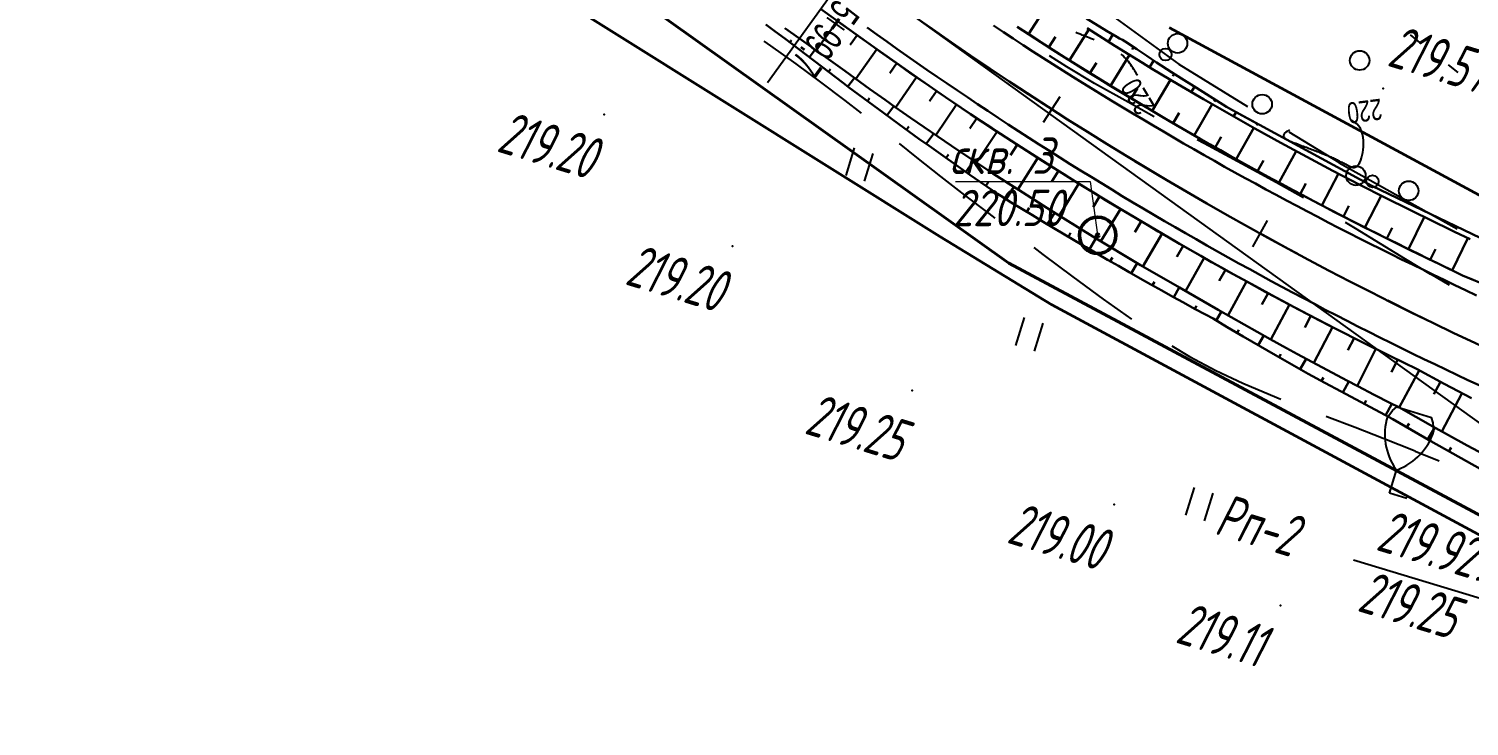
# Model space of a CAD drawing. Header units: millimetres. Extents: x -1799 to 6962, y -1020 to 4121.
# Drawn here: x -1221 to -1102.3, y 3691.2 to 3748.8 of the extents above; entities that cross this region are included whole.
import ezdxf

# ---------------------------------------------------------------- set-up
doc = ezdxf.new("R2010")
doc.units = ezdxf.units.MM
doc.linetypes.add('CONTI', pattern=[0])
doc.linetypes.add('STROT', pattern=[1.7, 0.5, -1.2])
for name, color, linetype, lineweight in [('10', 1, 'Continuous', 35), ('геология', 7, 'Continuous', 20), ('КОПИЯ_ОСЬ_13_ОТКОСЫ', 7, 'Continuous', 30), ('КОПИЯ_ОСЬ_ГРАНИЦЫ_ПОЛОС', 7, 'Continuous', 30), ('ОСЬ_ВЕРХ_ПОКРЫТИЯ_ГРАНИЦЫ_ПОЛОС', 7, 'Continuous', 30), ('ОСЬ_ВЕРХ_ПОКРЫТИЯ_ОСЬ', 1, 'Continuous', 30)]:
    doc.layers.add(name, color=color, linetype=linetype, lineweight=lineweight)
for name, color, linetype in [('_Ростелеком', 6, 'Continuous'), ('GOR_BDEFAULT', 212, 'CONTI'), ('NAD_MDEFAULT', 7, 'CONTI'), ('PI_OTDEFAULT', 172, 'CONTI'), ('PI_TTDEFAULT', 5, 'CONTI'), ('PLN_O', 7, 'CONTI'), ('SIT_LDEFAULT', 7, 'CONTI'), ('USLZNDEFAULT', 7, 'CONTI'), ('ZAPSKDEFAULT', 7, 'CONTI'), ('КОПИЯ_ОСЬ_ТАНГЕНСЫ', 1, 'Continuous'), ('ОСЬ_ВЕРХ_ПОКРЫТИЯ_ПИКЕТЫ', 1, 'Continuous'), ('ОСЬ_ВЕРХ_ПОКРЫТИЯ_РАЗБИВКА_КРИВ', 1, 'Continuous'), ('ОСЬ_ВЕРХ_ПОКРЫТИЯ_ТАНГЕНСЫ', 1, 'Continuous'), ('разметка', 7, 'Continuous')]:
    doc.layers.add(name, color=color, linetype=linetype)
doc.styles.add('eskd', font='spds.shx', dxfattribs={"width": 1.2, "oblique": 15})
doc.styles.add('SHRFT', font='TXT', dxfattribs={"width": 3.5})
doc.styles.get("Standard").update_dxf_attribs({"font": 'arial.ttf'})
doc.styles.add('STYLE1', font='romand.shx', dxfattribs={"width": 0.9})
doc.styles.add('ГОСТ', font='', dxfattribs={"oblique": 15, "height": 4})
doc.styles.get('ГОСТ').set_extended_font_data('GOST type A')
doc.linetypes.add('кабель_связи_проект.', pattern='A,10,-1,["/",STYLE1,S=3,R=0,X=0,Y=-1.5],-4.1', length=15.1)

# ---------------------------------------------------------------- blocks, each defined once
blk = doc.blocks.new('BL_2002')
at = {"color": 0}
blk.add_circle((0, 0), 0.8, dxfattribs=at)
blk = doc.blocks.new('BL_2011')
at = {"color": 0}
for p, q in [((0, 0), (0, 2.4)), ((1.6, 0), (1.6, 2.4))]:
    blk.add_line(p, q, dxfattribs=at)
blk = doc.blocks.new('BL_107_1')
at = {"color": 0}
for p, q in [((-1.98, 6), (-1.74, 6.6)), ((-1.74, 6.6), (-1.5, 7)), ((-1.5, 7), (1.5, 7)), ((1.74, 6.6), (1.5, 7)), ((1.98, 6), (1.74, 6.6)), ((0, 0), (0, 2)), ((1.5, 0), (0, 0))]:
    blk.add_line(p, q, dxfattribs=at)
for centre, start, end in [((3, 6), 180, 232), ((-3, 6), 308, 0)]:
    blk.add_arc(centre, 5, start, end, dxfattribs=at)

msp = doc.modelspace()

# ---------------------------------------------------------------- linework, layer by layer
at = {"layer": '10'}
for points in [[(-804.5, 3662.4), (-824.53, 3666.02), (-948.42, 3671.8), (-975.89, 3675.36), (-1007.46, 3684.89), (-1045.04, 3689.69), (-1091.51, 3701.64), (-1136.71, 3726), (-1145.91, 3731.61), (-1190.93, 3759.81), (-1203.52, 3777.13), (-1281.42, 3800.43), (-1370.85, 3827.17), (-1423.97, 3843.23), (-1467.2, 3856.3), (-1517.94, 3871.63), (-1536.6, 3877.27), (-1560.79, 3884.92), (-1568.4, 3887.32), (-1611.24, 3900.87), (-1670.72, 3919.71)], [(-1127.04, 3748.85), (-1082.58, 3724.79), (-1040.33, 3713.9), (-945.96, 3701.78), (-821.16, 3695.8), (-801.87, 3692.21), (-802.54, 3689.66), (-744.54, 3662.45), (-623.34, 3533.87), (-488.39, 3411.68), (-417.27, 3367.92), (-360.39, 3343.98), (-65.03, 3344.87)]]:
    msp.add_lwpolyline(points, dxfattribs=at)
at = {"layer": '_Ростелеком', "linetype": 'кабель_связи_проект.', "lineweight": 40, "ltscale": 0.25}
msp.add_lwpolyline([(-1657.51, 3939.31), (-1658.17, 3937.63), (-1600.28, 3918.22), (-1339.9, 3818.22), (-1287.5, 3802.77), (-1263.76, 3795.43), (-1223.53, 3781.71), (-1196.63, 3769.68), (-1196.63, 3769.68), (-1140.23, 3729.43), (-1091.1, 3703.08), (-1044.78, 3690.32), (-948.53, 3678.47), (-823.71, 3672.23)], dxfattribs=at)
at = {"layer": 'GOR_BDEFAULT', "color": 212, "elevation": 220, "flags": 128}
for points in [[(-1133.22, 3747.84), (-1133.36, 3747.9), (-1133.5, 3747.95), (-1133.62, 3748), (-1133.75, 3748.05), (-1133.87, 3748.1), (-1133.98, 3748.14), (-1134.08, 3748.19), (-1134.19, 3748.23), (-1134.28, 3748.27), (-1134.37, 3748.31), (-1134.45, 3748.34), (-1134.53, 3748.37), (-1134.6, 3748.4), (-1134.66, 3748.43), (-1134.72, 3748.45)], [(-1129.65, 3744.9), (-1129.69, 3744.98), (-1129.75, 3745.08), (-1129.81, 3745.18), (-1129.87, 3745.29), (-1129.94, 3745.4), (-1130.02, 3745.53), (-1130.1, 3745.65), (-1130.19, 3745.78), (-1130.29, 3745.91), (-1130.39, 3746.04), (-1130.5, 3746.17), (-1130.61, 3746.3), (-1130.73, 3746.42), (-1130.85, 3746.54), (-1130.98, 3746.66)], [(-1111.25, 3737.93), (-1111.19, 3738.11), (-1111.14, 3738.32), (-1111.09, 3738.54), (-1111.06, 3738.78), (-1111.03, 3739.03), (-1111.02, 3739.28), (-1111.03, 3739.54), (-1111.06, 3739.8), (-1111.11, 3740.05), (-1111.18, 3740.29), (-1111.28, 3740.52), (-1111.42, 3740.72), (-1111.58, 3740.91), (-1111.78, 3741.06), (-1112.02, 3741.19)], [(-1117.11, 3740.42), (-1117.29, 3740.31), (-1117.43, 3740.22), (-1117.52, 3740.13), (-1117.58, 3740.04), (-1117.61, 3739.96), (-1117.61, 3739.89), (-1117.57, 3739.81), (-1117.52, 3739.75), (-1117.44, 3739.68), (-1117.35, 3739.62), (-1117.24, 3739.57), (-1117.12, 3739.51), (-1116.99, 3739.46), (-1116.86, 3739.41), (-1116.73, 3739.36), (-1116.6, 3739.31), (-1116.47, 3739.26), (-1116.34, 3739.21), (-1116.21, 3739.16), (-1116.09, 3739.11), (-1115.97, 3739.07), (-1115.85, 3739.02), (-1115.73, 3738.98), (-1115.61, 3738.93), (-1115.5, 3738.89), (-1115.38, 3738.85), (-1115.27, 3738.8), (-1115.16, 3738.76), (-1115.06, 3738.72), (-1114.95, 3738.68), (-1114.84, 3738.64), (-1114.74, 3738.6), (-1114.64, 3738.56), (-1114.54, 3738.52), (-1114.44, 3738.48), (-1114.35, 3738.44), (-1114.25, 3738.41), (-1114.16, 3738.37), (-1114.06, 3738.33), (-1113.97, 3738.29), (-1113.88, 3738.25), (-1113.79, 3738.21), (-1113.71, 3738.18), (-1113.62, 3738.14), (-1113.53, 3738.1), (-1113.45, 3738.06), (-1113.36, 3738.02), (-1113.28, 3737.98), (-1113.2, 3737.94), (-1113.12, 3737.9), (-1113.04, 3737.86), (-1112.96, 3737.82), (-1112.88, 3737.78), (-1112.8, 3737.74), (-1112.72, 3737.7), (-1112.64, 3737.66), (-1112.56, 3737.62), (-1112.48, 3737.58), (-1112.41, 3737.54), (-1112.33, 3737.5), (-1112.25, 3737.46), (-1112.17, 3737.42), (-1112.1, 3737.39), (-1112.02, 3737.36), (-1111.94, 3737.34), (-1111.87, 3737.32), (-1111.79, 3737.32), (-1111.72, 3737.33), (-1111.65, 3737.36), (-1111.58, 3737.4), (-1111.51, 3737.47), (-1111.44, 3737.55), (-1111.38, 3737.65), (-1111.31, 3737.78), (-1111.25, 3737.93)]]:
    msp.add_lwpolyline(points, dxfattribs=at)
at = {"layer": 'NAD_MDEFAULT', "color": 0}
msp.add_line((-1111.85, 3704.97), (-1098.57, 3700.93), dxfattribs=at)
at = {"layer": 'PI_TTDEFAULT', "color": 5}
for p in [(-1109.4, 3743.83, 219.57), (-1173.57, 3741.68, 219.2), (-1162.99, 3730.82, 219.2), (-1148.21, 3718.92, 219.25), (-1131.55, 3709.52, 219), (-1117.85, 3701.2, 219.11)]:
    msp.add_point(p, dxfattribs=at)
at = {"layer": 'PLN_O'}
for p, q in [((-1133.79, 3751.36), (-1126.23, 3745.82)), ((-1126.23, 3745.82), (-1120.57, 3742.35)), ((-1117.17, 3740.26), (-1113.03, 3737.72)), ((-1113.03, 3737.71), (-1103.31, 3732.25))]:
    msp.add_line(p, q, dxfattribs=at)
for centre in [(-1127.34, 3746.63), (-1110.28, 3736.17)]:
    msp.add_circle(centre, 0.5, dxfattribs=at)
at = {"layer": 'SIT_LDEFAULT', "color": 7}
for p, q in [((-1107.18, 3748.25), (-1106.4, 3747.63)), ((-1160.43, 3747.73), (-1159.87, 3747.34)), ((-1159.87, 3747.34), (-1157.79, 3745.85)), ((-1157.79, 3745.85), (-1155.75, 3744.35)), ((-1135.46, 3745.6), (-1136.9, 3746.52)), ((-1133.19, 3744.25), (-1135.46, 3745.6)), ((-1104.04, 3745.77), (-1103.26, 3745.15)), ((-1155.75, 3744.35), (-1153.75, 3742.83)), ((-1130.42, 3742.7), (-1133.19, 3744.25)), ((-1153.75, 3742.83), (-1152.41, 3741.78)), ((-1128.26, 3741.5), (-1130.42, 3742.69)), ((-1149.28, 3739.28), (-1147.85, 3738.13)), ((-1124.16, 3739.29), (-1124.73, 3739.6)), ((-1121.05, 3737.62), (-1124.16, 3739.29)), ((-1147.84, 3738.14), (-1145.87, 3736.58)), ((-1118.21, 3736.07), (-1121.05, 3737.62)), ((-1145.87, 3736.58), (-1143.89, 3735.03)), ((-1115.96, 3734.82), (-1118.21, 3736.07)), ((-1143.89, 3735.03), (-1141.89, 3733.51)), ((-1141.89, 3733.51), (-1141.39, 3733.14)), ((-1111.67, 3732.28), (-1112.51, 3732.78)), ((-1109.61, 3731.02), (-1111.67, 3732.29)), ((-1138.19, 3730.72), (-1137.43, 3730.14)), ((-1107.55, 3729.75), (-1109.61, 3731.01)), ((-1137.43, 3730.14), (-1134.98, 3728.29)), ((-1105.49, 3728.5), (-1107.55, 3729.75)), ((-1134.98, 3728.29), (-1132.48, 3726.45)), ((-1103.95, 3727.61), (-1105.48, 3728.51)), ((-1132.48, 3726.45), (-1130.14, 3724.8)), ((-1126.81, 3722.6), (-1125.36, 3721.72)), ((-1125.36, 3721.72), (-1123.19, 3720.57)), ((-1123.19, 3720.57), (-1120.96, 3719.52)), ((-1120.96, 3719.53), (-1118.68, 3718.57)), ((-1118.68, 3718.56), (-1117.83, 3718.22)), ((-1114.1, 3716.8), (-1114.04, 3716.78)), ((-1114.04, 3716.77), (-1111.72, 3715.89)), ((-1111.72, 3715.89), (-1109.41, 3714.99)), ((-1109.41, 3715), (-1106.78, 3713.94)), ((-1106.78, 3713.93), (-1104.78, 3713.13))]:
    msp.add_line(p, q, dxfattribs=at)
at = {"layer": 'геология', "color": 1, "linetype": 'Continuous'}
for p, q in [((-1144.64, 3736.17), (-1133.55, 3736.17)), ((-1133.55, 3736.17), (-1132.93, 3731.76))]:
    msp.add_line(p, q, dxfattribs=at)
at = {"layer": 'геология', "color": 1, "linetype": 'Continuous', "lineweight": 50}
for radius in [1.5, 0.103]:
    msp.add_circle((-1132.92, 3731.72), radius, dxfattribs=at)
at = {"layer": 'КОПИЯ_ОСЬ_13_ОТКОСЫ'}
for points in [[(-1138.62, 3748.31), (-1136.97, 3750.85)], [(-1154.36, 3749.4), (-1156.11, 3746.97)], [(-1155.74, 3750.39), (-1151.59, 3747.4), (-1149.56, 3745.96), (-1147.52, 3744.53), (-1145.46, 3743.12), (-1143.39, 3741.72), (-1141.31, 3740.34), (-1139.22, 3738.98), (-1137.12, 3737.64), (-1135.01, 3736.31), (-1132.88, 3735), (-1130.75, 3733.71), (-1128.6, 3732.44), (-1126.45, 3731.18), (-1124.28, 3729.94), (-1122.11, 3728.72), (-1119.92, 3727.52), (-1117.73, 3726.33), (-1115.52, 3725.17), (-1113.31, 3724.02), (-1111.08, 3722.89), (-1108.85, 3721.77), (-1106.61, 3720.68), (-1104.38, 3719.47), (-1102.13, 3718.29)], [(-1133.85, 3749.6), (-1132.18, 3748.59), (-1131.34, 3748.09), (-1131.11, 3747.96), (-1130.88, 3747.83), (-1130.65, 3747.69), (-1129.69, 3747.07), (-1128.88, 3746.52), (-1128.07, 3745.98), (-1126.84, 3745.18), (-1126.02, 3744.66), (-1124.79, 3743.87), (-1123.14, 3742.83), (-1122.31, 3742.32), (-1121.03, 3741.61), (-1119.76, 3740.92)], [(-1160.26, 3749.11), (-1159.48, 3748.52), (-1158.7, 3747.95), (-1153.85, 3744.26), (-1153.44, 3743.95), (-1152.62, 3743.34), (-1151.79, 3742.72), (-1150.56, 3741.81), (-1149.31, 3740.89), (-1148.48, 3740.29), (-1147.65, 3739.69), (-1146.81, 3739.1), (-1143.46, 3736.72), (-1141.17, 3735.15), (-1140.91, 3734.98), (-1140.04, 3734.44), (-1139.16, 3733.91), (-1138.29, 3733.37), (-1137.4, 3732.84), (-1136.52, 3732.32), (-1135.64, 3731.78), (-1134.31, 3731), (-1133.87, 3730.75), (-1132.99, 3730.22), (-1132.1, 3729.71), (-1131.2, 3729.2), (-1130.32, 3728.68), (-1129.42, 3728.17), (-1128.53, 3727.67), (-1127.64, 3727.16), (-1126.74, 3726.66), (-1125.84, 3726.17), (-1124.94, 3725.67), (-1124.03, 3725.19), (-1123.4, 3724.85), (-1122.26, 3724.16), (-1120.93, 3723.37), (-1118.26, 3721.83), (-1116.92, 3721.07), (-1115.57, 3720.31), (-1114.22, 3719.57), (-1112.87, 3718.83), (-1109.27, 3716.91), (-1108.6, 3716.56), (-1105.47, 3714.75), (-1102.55, 3713.09), (-1099.61, 3711.46)], [(-1158.68, 3748.81), (-1157.49, 3747.96), (-1153.75, 3745.27), (-1152.92, 3744.67), (-1151.68, 3743.78), (-1150.43, 3742.89), (-1149.59, 3742.3), (-1148.33, 3741.42), (-1144.95, 3739.1), (-1141.55, 3736.83), (-1140.26, 3735.99), (-1139.4, 3735.44), (-1138.11, 3734.61), (-1136.81, 3733.79), (-1133.33, 3731.63), (-1129.38, 3729.26), (-1126.19, 3727.41), (-1122.99, 3725.59), (-1118.71, 3723.17), (-1117.37, 3722.42), (-1116.47, 3721.93), (-1112.41, 3719.75), (-1111.5, 3719.27), (-1110.14, 3718.56), (-1108.8, 3717.88), (-1108.12, 3717.54), (-1105.31, 3715.96), (-1102.48, 3714.4), (-1099.1, 3712.6)], [(-1158.68, 3748.81), (-1157.49, 3747.96), (-1153.75, 3745.27), (-1152.92, 3744.67), (-1151.68, 3743.78), (-1150.43, 3742.89), (-1149.59, 3742.3), (-1148.33, 3741.42), (-1144.95, 3739.1), (-1141.55, 3736.83), (-1140.26, 3735.99), (-1139.4, 3735.44), (-1138.11, 3734.61), (-1136.81, 3733.79), (-1133.33, 3731.63), (-1129.38, 3729.26), (-1126.19, 3727.41), (-1122.99, 3725.59), (-1118.71, 3723.17), (-1117.37, 3722.42), (-1116.47, 3721.93), (-1112.41, 3719.75), (-1111.5, 3719.27), (-1110.14, 3718.56), (-1108.8, 3717.88), (-1108.12, 3717.54), (-1105.31, 3715.96), (-1102.48, 3714.4), (-1099.1, 3712.6)], [(-1152.74, 3748.23), (-1153.32, 3747.42)], [(-1135.25, 3746.15), (-1133.65, 3748.7)], [(-1133.79, 3748.79), (-1131.52, 3747.35), (-1129.24, 3745.94), (-1128.41, 3745.43), (-1126.31, 3744.18), (-1124.21, 3742.95), (-1122.1, 3741.73), (-1119.97, 3740.53), (-1117.84, 3739.35), (-1115.69, 3738.19), (-1113.54, 3737.05), (-1111.38, 3735.92), (-1109.2, 3734.81), (-1105.27, 3732.86), (-1103.96, 3732.22), (-1103.52, 3732.01), (-1102.23, 3731.39)], [(-1133.79, 3748.79), (-1131.52, 3747.35), (-1129.24, 3745.94), (-1128.41, 3745.43), (-1126.31, 3744.18), (-1124.21, 3742.95), (-1122.1, 3741.73), (-1119.97, 3740.53), (-1117.84, 3739.35), (-1115.69, 3738.19), (-1113.54, 3737.05), (-1111.38, 3735.92), (-1109.2, 3734.81), (-1105.27, 3732.86), (-1103.96, 3732.22), (-1103.52, 3732.01), (-1102.23, 3731.39)], [(-1131.67, 3748.28), (-1132.03, 3747.67)], [(-1158.27, 3747.62), (-1158.13, 3747.8)], [(-1156.67, 3746.41), (-1156.2, 3747.03)], [(-1151.11, 3747.06), (-1152.85, 3744.62)], [(-1136.94, 3747.23), (-1136.4, 3748.08)], [(-1129.96, 3747.24), (-1130.09, 3747.04)], [(-1149.48, 3745.9), (-1150.05, 3745.09)], [(-1133.56, 3745.09), (-1133.03, 3745.94)], [(-1131.86, 3744.04), (-1130.3, 3746.59)], [(-1128.29, 3746.13), (-1128.66, 3745.58)], [(-1155.08, 3745.2), (-1154.92, 3745.41)], [(-1153.49, 3743.99), (-1152.96, 3744.7)], [(-1147.84, 3744.76), (-1149.56, 3742.28)], [(-1126.62, 3745.04), (-1126.74, 3744.85)], [(-1146.19, 3743.62), (-1146.76, 3742.79)], [(-1130.15, 3743), (-1129.63, 3743.86)], [(-1128.43, 3741.98), (-1126.91, 3744.53)], [(-1124.94, 3743.96), (-1125.21, 3743.53)], [(-1151.89, 3742.79), (-1151.71, 3743.03)], [(-1150.28, 3741.61), (-1149.71, 3742.38)], [(-1144.54, 3742.5), (-1146.24, 3739.98)], [(-1124.98, 3739.96), (-1123.49, 3742.53)], [(-1123.24, 3742.89), (-1123.33, 3742.75)], [(-1142.88, 3741.38), (-1143.44, 3740.54)], [(-1126.71, 3740.96), (-1126.21, 3741.82)], [(-1121.52, 3741.88), (-1121.72, 3741.52)], [(-1148.66, 3740.43), (-1148.48, 3740.69)], [(-1147.04, 3739.26), (-1146.43, 3740.12)], [(-1141.21, 3740.28), (-1142.89, 3737.73)], [(-1121.5, 3737.99), (-1120.05, 3740.58)], [(-1119.76, 3740.92), (-1119.83, 3740.8)], [(-1139.54, 3739.19), (-1140.09, 3738.33)], [(-1123.24, 3738.97), (-1122.75, 3739.83)], [(-1117.99, 3736.06), (-1116.58, 3738.67)], [(-1145.41, 3738.1), (-1145.21, 3738.39)], [(-1143.77, 3736.95), (-1143.12, 3737.88)], [(-1137.85, 3738.11), (-1139.51, 3735.51)], [(-1119.75, 3737.02), (-1119.27, 3737.89)], [(-1136.16, 3737.04), (-1136.71, 3736.17)], [(-1114.46, 3734.19), (-1113.09, 3736.81)], [(-1142.13, 3735.81), (-1141.91, 3736.12)], [(-1140.46, 3734.71), (-1139.84, 3735.72)], [(-1134.47, 3735.98), (-1136.1, 3733.34)], [(-1116.23, 3735.12), (-1115.76, 3735.99)], [(-1138.76, 3733.66), (-1138.55, 3734)], [(-1132.76, 3734.93), (-1133.3, 3734.05)], [(-1112.68, 3733.27), (-1112.23, 3734.14)], [(-1110.9, 3732.36), (-1109.57, 3734.99)], [(-1137.04, 3732.63), (-1136.48, 3733.58)], [(-1131.05, 3733.89), (-1132.66, 3731.23)], [(-1129.33, 3732.87), (-1129.86, 3731.98)], [(-1107.32, 3730.58), (-1106.02, 3733.23)], [(-1135.33, 3731.6), (-1135.15, 3731.92)], [(-1127.61, 3731.86), (-1129.19, 3729.15)], [(-1109.11, 3731.46), (-1108.67, 3732.34)], [(-1133.6, 3730.59), (-1133.07, 3731.47)], [(-1125.88, 3730.85), (-1126.4, 3729.95)], [(-1105.52, 3729.71), (-1105.09, 3730.59)], [(-1103.72, 3728.83), (-1102.42, 3731.48)], [(-1131.88, 3729.58), (-1131.71, 3729.88)], [(-1130.15, 3728.58), (-1129.66, 3729.43)], [(-1124.14, 3729.86), (-1125.69, 3727.12)], [(-1122.4, 3728.88), (-1122.91, 3727.97)], [(-1128.4, 3727.6), (-1128.24, 3727.88)], [(-1126.66, 3726.62), (-1126.22, 3727.42)], [(-1120.65, 3727.92), (-1122.18, 3725.13)], [(-1118.89, 3726.96), (-1119.39, 3726.03)], [(-1124.91, 3725.65), (-1124.77, 3725.92)], [(-1117.13, 3726.01), (-1118.66, 3723.14)], [(-1123.15, 3724.7), (-1122.71, 3725.44)], [(-1115.36, 3725.08), (-1115.86, 3724.12)], [(-1121.44, 3723.67), (-1121.29, 3723.92)], [(-1119.71, 3722.66), (-1119.24, 3723.47)], [(-1113.59, 3724.16), (-1115.11, 3721.2)], [(-1111.8, 3723.25), (-1112.31, 3722.26)], [(-1110.02, 3722.35), (-1111.54, 3719.29)], [(-1117.98, 3721.66), (-1117.82, 3721.93)], [(-1116.23, 3720.68), (-1115.75, 3721.54)], [(-1108.22, 3721.46), (-1108.73, 3720.44)], [(-1114.49, 3719.71), (-1114.33, 3720)], [(-1106.43, 3720.58), (-1108.09, 3717.52)], [(-1112.73, 3718.75), (-1112.24, 3719.66)], [(-1104.67, 3719.63), (-1105.22, 3718.61)], [(-1102.91, 3718.69), (-1104.56, 3715.55)], [(-1110.97, 3717.81), (-1110.8, 3718.11)], [(-1109.2, 3716.87), (-1108.7, 3717.83)], [(-1107.45, 3715.9), (-1107.27, 3716.21)], [(-1105.72, 3714.9), (-1105.16, 3715.87)], [(-1103.99, 3713.9), (-1103.8, 3714.23)]]:
    msp.add_lwpolyline(points, dxfattribs=at)
at = {"layer": 'КОПИЯ_ОСЬ_13_ОТКОСЫ', "ltscale": 7}
msp.add_lwpolyline([(-1121.52, 3741.88), (-1110.33, 3735.81), (-1101.36, 3731.49), (-1080, 3723.22), (-1061.46, 3717.81)], dxfattribs=at)
at = {"layer": 'КОПИЯ_ОСЬ_ГРАНИЦЫ_ПОЛОС'}
for points in [[(-1154.12, 3749.22), (-1153.31, 3748.64), (-1152.5, 3748.05), (-1151.68, 3747.47), (-1150.86, 3746.88), (-1150.03, 3746.29), (-1149.21, 3745.71), (-1148.38, 3745.13), (-1147.55, 3744.55), (-1146.71, 3743.98), (-1145.88, 3743.4), (-1145.04, 3742.83), (-1144.2, 3742.27), (-1143.36, 3741.7), (-1142.52, 3741.14), (-1141.68, 3740.58), (-1140.83, 3740.03), (-1139.98, 3739.48), (-1139.13, 3738.93), (-1138.28, 3738.38), (-1137.43, 3737.84), (-1136.57, 3737.29), (-1135.72, 3736.76), (-1134.86, 3736.22), (-1134, 3735.69), (-1133.14, 3735.16), (-1132.27, 3734.63), (-1131.41, 3734.11), (-1130.54, 3733.59), (-1129.67, 3733.07), (-1128.8, 3732.55), (-1127.93, 3732.04), (-1127.05, 3731.53), (-1126.18, 3731.02), (-1125.3, 3730.52), (-1124.42, 3730.02), (-1123.54, 3729.52), (-1122.66, 3729.03), (-1121.77, 3728.53), (-1120.89, 3728.04), (-1120, 3727.56), (-1119.11, 3727.07), (-1118.22, 3726.59), (-1117.33, 3726.12), (-1116.43, 3725.64), (-1115.54, 3725.17), (-1114.64, 3724.7), (-1113.74, 3724.24), (-1112.93, 3723.82)], [(-1139.32, 3748.77), (-1138.51, 3748.24), (-1137.7, 3747.72), (-1136.89, 3747.19), (-1136.07, 3746.67), (-1135.26, 3746.16), (-1134.44, 3745.64), (-1133.62, 3745.13), (-1132.8, 3744.62), (-1131.97, 3744.11), (-1131.15, 3743.61), (-1130.32, 3743.11), (-1129.49, 3742.61), (-1128.66, 3742.12), (-1127.83, 3741.62), (-1127, 3741.13), (-1126.16, 3740.65), (-1125.33, 3740.16), (-1124.49, 3739.68), (-1123.65, 3739.2), (-1122.81, 3738.73), (-1121.97, 3738.25), (-1121.12, 3737.78), (-1120.28, 3737.31), (-1119.43, 3736.85), (-1118.58, 3736.39), (-1117.73, 3735.93), (-1116.88, 3735.47), (-1116.03, 3735.02), (-1115.18, 3734.56), (-1114.32, 3734.12), (-1113.46, 3733.67), (-1112.6, 3733.23), (-1111.75, 3732.79), (-1110.88, 3732.35), (-1110.02, 3731.92), (-1109.16, 3731.49), (-1108.44, 3731.13)]]:
    msp.add_lwpolyline(points, dxfattribs=at)
at = {"layer": 'КОПИЯ_ОСЬ_ТАНГЕНСЫ'}
msp.add_line((-1197.36, 3785.29), (-1078.14, 3699.44), dxfattribs=at)
at = {"layer": 'ОСЬ_ВЕРХ_ПОКРЫТИЯ_ГРАНИЦЫ_ПОЛОС', "linetype": 'Continuous', "lineweight": 30}
msp.add_lwpolyline([(-1101.5, 3719.37), (-1102.42, 3719.79), (-1103.33, 3720.22), (-1104.24, 3720.65), (-1105.15, 3721.09), (-1106.06, 3721.52), (-1106.97, 3721.96), (-1107.88, 3722.41), (-1108.78, 3722.85), (-1109.68, 3723.3), (-1110.59, 3723.75), (-1111.49, 3724.21), (-1112.38, 3724.67), (-1113.28, 3725.13), (-1114.18, 3725.59), (-1115.07, 3726.06), (-1115.96, 3726.53), (-1116.86, 3727), (-1117.74, 3727.48), (-1118.63, 3727.95), (-1119.52, 3728.44), (-1120.4, 3728.92), (-1121.29, 3729.41), (-1122.17, 3729.9), (-1123.05, 3730.39), (-1123.93, 3730.89), (-1124.8, 3731.39), (-1125.68, 3731.89), (-1126.55, 3732.39), (-1127.42, 3732.9), (-1128.29, 3733.41), (-1129.16, 3733.93), (-1130.03, 3734.44), (-1130.89, 3734.96), (-1131.75, 3735.49), (-1132.61, 3736.01), (-1133.47, 3736.54), (-1134.33, 3737.07), (-1135.19, 3737.6), (-1136.04, 3738.14), (-1136.89, 3738.68), (-1137.74, 3739.22), (-1138.59, 3739.77), (-1139.44, 3740.32), (-1140.28, 3740.87), (-1141.13, 3741.42), (-1141.97, 3741.98), (-1142.81, 3742.54), (-1143.65, 3743.1), (-1144.48, 3743.66), (-1145.32, 3744.23), (-1146.15, 3744.8), (-1146.98, 3745.37), (-1147.81, 3745.95), (-1148.63, 3746.53), (-1149.46, 3747.11), (-1150.28, 3747.69), (-1151.1, 3748.28), (-1151.91, 3748.87)], dxfattribs=at)
at = {"layer": 'ОСЬ_ВЕРХ_ПОКРЫТИЯ_ГРАНИЦЫ_ПОЛОС', "linetype": 'Continuous'}
for points in [[(-1101.72, 3726.76), (-1102.61, 3727.19), (-1103.49, 3727.61), (-1104.38, 3728.04), (-1105.26, 3728.47), (-1106.13, 3728.89), (-1107, 3729.31), (-1107.88, 3729.74), (-1108.75, 3730.17), (-1109.61, 3730.6), (-1110.48, 3731.03), (-1111.35, 3731.46), (-1112.21, 3731.9), (-1113.07, 3732.34), (-1113.93, 3732.79), (-1114.79, 3733.24), (-1115.65, 3733.68), (-1116.51, 3734.14), (-1117.36, 3734.59), (-1118.22, 3735.05), (-1119.07, 3735.51), (-1119.92, 3735.98), (-1120.77, 3736.44), (-1121.62, 3736.91), (-1122.47, 3737.38), (-1123.31, 3737.86), (-1124.16, 3738.34), (-1125, 3738.82), (-1125.84, 3739.3), (-1126.68, 3739.79), (-1127.51, 3740.28), (-1128.35, 3740.77), (-1129.18, 3741.26), (-1130.02, 3741.76), (-1130.85, 3742.26), (-1131.68, 3742.76), (-1132.51, 3743.27), (-1133.33, 3743.78), (-1134.16, 3744.29), (-1134.98, 3744.8), (-1135.8, 3745.32), (-1136.62, 3745.84), (-1137.44, 3746.36), (-1138.25, 3746.88), (-1139.07, 3747.41), (-1139.88, 3747.94), (-1140.69, 3748.47), (-1141.5, 3749.01)], [(-1100.6, 3727.47), (-1102.87, 3728.42), (-1103.52, 3728.74), (-1104.82, 3729.37), (-1107.18, 3730.51), (-1109.54, 3731.68), (-1111.88, 3732.86), (-1114.64, 3734.28), (-1117.38, 3735.74), (-1119.44, 3736.85), (-1121.5, 3737.99), (-1123.54, 3739.14), (-1125.58, 3740.31), (-1127.61, 3741.49), (-1129.62, 3742.69), (-1131.63, 3743.91), (-1133.63, 3745.14), (-1135.62, 3746.38), (-1137.59, 3747.65), (-1139.56, 3748.92)], [(-1139.32, 3748.77), (-1138.51, 3748.24), (-1137.7, 3747.72), (-1136.89, 3747.19), (-1136.07, 3746.67), (-1135.26, 3746.16), (-1134.44, 3745.64), (-1133.62, 3745.13), (-1132.8, 3744.62), (-1131.97, 3744.11), (-1131.15, 3743.61), (-1130.32, 3743.11), (-1129.49, 3742.61), (-1128.66, 3742.12), (-1127.83, 3741.62), (-1127, 3741.13), (-1126.16, 3740.65), (-1125.33, 3740.16), (-1124.49, 3739.68), (-1123.65, 3739.2), (-1122.81, 3738.72), (-1121.97, 3738.25), (-1121.12, 3737.78), (-1120.28, 3737.31), (-1119.43, 3736.85), (-1118.58, 3736.39), (-1117.73, 3735.93), (-1116.88, 3735.47), (-1116.03, 3735.02), (-1115.18, 3734.56), (-1114.32, 3734.12), (-1113.46, 3733.67), (-1112.6, 3733.23), (-1111.74, 3732.79), (-1110.88, 3732.35), (-1110.02, 3731.92), (-1109.16, 3731.49), (-1108.29, 3731.06), (-1107.43, 3730.63), (-1106.56, 3730.21), (-1105.69, 3729.79), (-1104.82, 3729.37), (-1104.17, 3729.05), (-1103.52, 3728.74), (-1102.87, 3728.42), (-1102.04, 3728.07)]]:
    msp.add_lwpolyline(points, dxfattribs=at)
at = {"layer": 'ОСЬ_ВЕРХ_ПОКРЫТИЯ_ОСЬ'}
msp.add_lwpolyline([(-1149.7, 3750.97, 0.10255), (-1038.49, 3701.35)], format="xyb", dxfattribs=at)
at = {"layer": 'ОСЬ_ВЕРХ_ПОКРЫТИЯ_ПИКЕТЫ'}
for p, q in [((-1137.37, 3741.06), (-1136.02, 3743.16)), ((-1120.13, 3730.77), (-1118.92, 3732.95))]:
    msp.add_line(p, q, dxfattribs=at)
at = {"layer": 'ОСЬ_ВЕРХ_ПОКРЫТИЯ_РАЗБИВКА_КРИВ'}
msp.add_line((-1153.4, 3753.63), (-1160.12, 3744.3), dxfattribs=at)
at = {"layer": 'ОСЬ_ВЕРХ_ПОКРЫТИЯ_ТАНГЕНСЫ'}
msp.add_line((-1197.36, 3785.29), (-1078.14, 3699.44), dxfattribs=at)
at = {"layer": 'разметка', "linetype": 'STROT', "lineweight": 30, "ltscale": 7}
msp.add_lwpolyline([(-1666.75, 3931.93, 0.015228), (-1561.85, 3896.89), (-1347.41, 3830.07, 0.003289), (-1322.24, 3822.41), (-1286.02, 3811.64, -0.037735), (-1201.22, 3781.75, -0.049609), (-1149.7, 3750.97, 0.102502), (-1038.49, 3701.35, 0.034541), (-963.71, 3691.96)], format="xyb", dxfattribs=at)

# ---------------------------------------------------------------- block references
at = {"layer": 'USLZNDEFAULT', "color": 7, "rotation": 342.9999999999999}
msp.add_blockref('BL_107_1', (-1108.89, 3710.45), dxfattribs=at)
at = {"layer": 'ZAPSKDEFAULT', "color": 7, "rotation": 342.9999999999999}
for name, p in [('BL_2002', (-1126.34, 3747.55)), ('BL_2002', (-1111.34, 3746.14, 219.57)), ('BL_2002', (-1119.37, 3742.53, 220)), ('BL_2011', (-1153.65, 3736.64)), ('BL_2002', (-1111.65, 3736.64)), ('BL_2002', (-1107.3, 3735.39)), ('BL_2011', (-1139.65, 3722.64)), ('BL_2011', (-1125.65, 3708.64))]:
    msp.add_blockref(name, p, dxfattribs=at)

# ---------------------------------------------------------------- texts
at = {"layer": 'GOR_BDEFAULT', "color": 212, "style": 'SHRFT', "width": 0.75}
for rotation, p in [(120.9335, (-1128.15, 3742.36, 220)), (187.2955, (-1109.61, 3743, 220))]:
    msp.add_text('220', height=1.722, rotation=rotation, dxfattribs=at).set_placement(p)
at = {"layer": 'NAD_MDEFAULT', "color": 7, "style": 'eskd', "oblique": 10, "width": 0.8}
for s, p in [(' Рп-2', (-1124.78, 3707.55)), (' 219.929', (-1111.46, 3706.23)), (' 219.25', (-1113, 3701.2))]:
    msp.add_text(s, height=3.5, rotation=343, dxfattribs=at).set_placement(p)
at = {"layer": 'PI_OTDEFAULT', "color": 172, "style": 'eskd', "oblique": 10, "width": 0.8}
for s, p in [('219.57', (-1109.17, 3745.74)), ('219.20', (-1182.52, 3738.67)), ('219.20', (-1171.95, 3727.71)), ('219.25', (-1157.17, 3715.41)), ('219.00', (-1140.5, 3706.41)), ('219.11', (-1126.61, 3698.18))]:
    msp.add_text(s, height=3.5, rotation=343, dxfattribs=at).set_placement(p)
at = {"layer": 'геология', "color": 1, "style": 'ГОСТ', "oblique": 15}
for s, p in [('скв. 3', (-1145.13, 3736.77)), ('220.50', (-1144.86, 3732.47))]:
    msp.add_text(s, height=3, rotation=0.1, dxfattribs=at).set_placement(p)
at = {"layer": 'ОСЬ_ВЕРХ_ПОКРЫТИЯ_РАЗБИВКА_КРИВ', "width": 0.6}
msp.add_text('5+99.7', height=2.5, rotation=234.2429, dxfattribs=at).set_placement((-1154.45, 3751.31))

doc.saveas('drawing.dxf')
